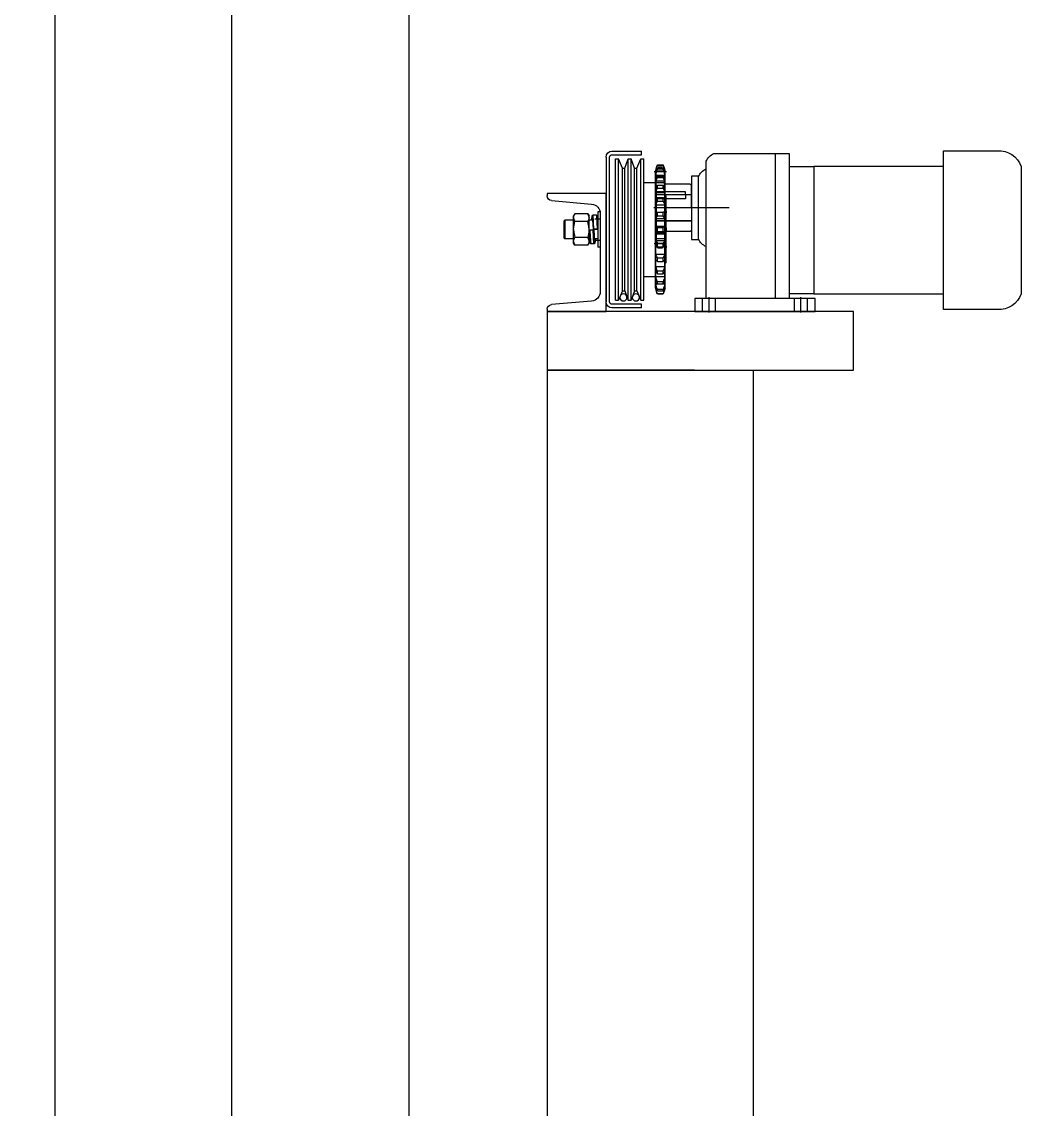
# Model space of a CAD drawing. Header units: millimetres. Extents: x 0 to 356400, y 0 to 68257.
# Drawn here: x 334010 to 334859, y 33925 to 34848 of the extents above; entities that cross this region are included whole.
import ezdxf
from ezdxf.lldxf.tags import DXFTag

# ---------------------------------------------------------------- set-up
doc = ezdxf.new("R2010")
doc.units = ezdxf.units.MM
doc.header["$LTSCALE"] = 75
doc.linetypes.add('CEN', pattern=[62, 60, -1, 0, -1])
for name, color, linetype in [('A-CEN', 1, 'CEN'), ('CL', 1, 'CENTER'), ('LMBM', 6, 'Continuous'), ('PANEL', 3, 'Continuous'), ('주단면도-1$0$A-ST-CONC', 2, 'Continuous')]:
    doc.layers.add(name, color=color, linetype=linetype)
tags = doc.linetypes.add('CENTER', pattern=[2, 1.25, -0.25, 0.25, -0.25]).pattern_tags.tags
tags[10:11] = [DXFTag(74, 4), DXFTag(75, 0), DXFTag(340, '0'), DXFTag(46, 1.0), DXFTag(50, 0.0), DXFTag(44, 0.0), DXFTag(45, 0.0)]
tags[8:9] = [DXFTag(74, 4), DXFTag(75, 0), DXFTag(340, '0'), DXFTag(46, 1.0), DXFTag(50, 0.0), DXFTag(44, 0.0), DXFTag(45, 0.0)]
tags[6:7] = [DXFTag(74, 4), DXFTag(75, 0), DXFTag(340, '0'), DXFTag(46, 1.0), DXFTag(50, 0.0), DXFTag(44, 0.0), DXFTag(45, 0.0)]
tags[4:5] = [DXFTag(74, 4), DXFTag(75, 0), DXFTag(340, '0'), DXFTag(46, 1.0), DXFTag(50, 0.0), DXFTag(44, 0.0), DXFTag(45, 0.0)]

# ---------------------------------------------------------------- blocks, each defined once
blk = doc.blocks.new('DOOR-1')
at = {"color": 6, "ltscale": 0.106156}
for p, q in [((2627.8, 3465.06), (2582.05, 3465.06)), ((2627.8, 3330.06), (2627.8, 3465.06)), ((2822.8, 3462.56), (2758.8, 3462.56)), ((2758.8, 3462.56), (2758.8, 3339.56)), ((2770.8, 3462.56), (2770.8, 3339.56)), ((2829.3, 3339.56), (2829.3, 3456.06)), ((2561.8, 3451.56), (2561.8, 3343.56)), ((2627.8, 3451.56), (2737.8, 3451.56)), ((2758.8, 3451.56), (2737.8, 3451.56)), ((2737.8, 3451.56), (2737.8, 3343.56)), ((2862.98, 3447.1), (2873.42, 3447.1)), ((2866.2, 3450.76), (2870.2, 3450.76)), ((2835.8, 3443.56), (2841.8, 3443.56)), ((2835.8, 3390.06), (2835.8, 3443.06)), ((2841.8, 3443.56), (2841.8, 3389.56)), ((2842.8, 3436.56), (2841.8, 3435.56)), ((2841.8, 3416.56), (2841.8, 3435.56)), ((2842.8, 3436.56), (2864.6, 3436.56)), ((2864.6, 3436.56), (2864.6, 3444.37)), ((2864.6, 3442.99), (2871.8, 3442.99)), ((2864.6, 3439.06), (2871.8, 3439.06)), ((2871.8, 3416.56), (2871.8, 3444.37)), ((2841.8, 3430.56), (2841.8, 3400.56)), ((2841.8, 3427.56), (2871.8, 3427.56)), ((2841.8, 3427.56), (2871.8, 3427.56)), ((2841.8, 3427.56), (2871.8, 3427.56)), ((2841.8, 3427.56), (2870.8, 3427.56)), ((2846.8, 3430.06), (2871.8, 3430.06)), ((2846.8, 3427.56), (2846.8, 3430.06)), ((2846.8, 3430.06), (2871.8, 3430.06)), ((2846.8, 3427.56), (2846.8, 3430.06)), ((2846.8, 3427.56), (2846.8, 3424.06)), ((2871.8, 3430.06), (2871.8, 3427.56)), ((2871.8, 3430.06), (2871.8, 3427.56)), ((2871.8, 3427.56), (2871.8, 3405.56)), ((2871.8, 3427.56), (2871.8, 3405.56)), ((2871.8, 3426.56), (2871.8, 3406.56)), ((2846.8, 3424.06), (2871.8, 3424.06)), ((2841.8, 3416.56), (2841.8, 3397.56)), ((2871.8, 3416.56), (2871.8, 3388.75)), ((2841.8, 3405.56), (2871.8, 3405.56)), ((2841.8, 3405.56), (2870.8, 3405.56)), ((2871.8, 3405.56), (2841.8, 3405.56)), ((2871.8, 3405.56), (2841.8, 3405.56)), ((2841.8, 3389.56), (2835.8, 3389.56)), ((2842.8, 3396.56), (2841.8, 3397.56)), ((2842.8, 3396.56), (2864.6, 3396.56)), ((2864.6, 3396.56), (2864.6, 3388.75)), ((2864.6, 3394.06), (2871.8, 3394.06)), ((2864.6, 3390.14), (2871.8, 3390.14)), ((2862.98, 3386.02), (2873.42, 3386.02)), ((2866.2, 3382.36), (2870.2, 3382.36)), ((2737.8, 3343.56), (2627.8, 3343.56)), ((2737.8, 3343.56), (2758.8, 3343.56)), ((2736.8, 3328.56), (2736.8, 3339.56)), ((2736.8, 3339.56), (2838.8, 3339.56)), ((2743.3, 3328.56), (2743.3, 3339.56)), ((2748.8, 3327.56), (2748.8, 3340.56)), ((2754.3, 3328.56), (2754.3, 3339.56)), ((2821.3, 3328.56), (2821.3, 3339.56)), ((2826.8, 3327.56), (2826.8, 3340.56)), ((2832.3, 3328.56), (2832.3, 3339.56)), ((2838.8, 3339.56), (2838.8, 3328.56)), ((2582.05, 3330.06), (2627.8, 3330.06)), ((2838.8, 3328.56), (2736.8, 3328.56))]:
    blk.add_line(p, q, dxfattribs=at)
at = {"color": 7, "ltscale": 0.106156}
blk.add_line((2898.31, 3346.13), (2895.46, 3338.13), dxfattribs=at)
at = {"color": 7, "ltscale": 0.03125}
for p, q in [((2895.46, 3338.13), (2892.96, 3338.13)), ((2906.21, 3338.13), (2903.71, 3338.13))]:
    blk.add_line(p, q, dxfattribs=at)
at = {"color": 7}
blk.add_line((2824.2, 3328.56), (2874.2, 3328.56), dxfattribs=at)
blk.add_lwpolyline([(2704.2, 3328.56), (2964.2, 3328.56), (2964.2, 3278.56), (2704.2, 3278.56)], close=True, dxfattribs=at)
for points in [[(2964.2, 790.06), (2964.2, 1875.06), (2964.2, 1875.06), (2964.2, 1880.06), (2964.2, 1880.06), (2964.2, 1945.06), (3410.23, 1945.06), (3410.23, -734.94), (2789.2, -734.94), (2789.2, 3278.56)], [(2839.2, 3278.56), (2964.2, 3278.56), (2964.2, 1945.06)]]:
    blk.add_lwpolyline(points, dxfattribs=at)
at = {"color": 6, "ltscale": 0.106156}
for centre, radius, start, end in [((2580.91, 3444.85), 20.25, 86.75388, 160.62626), ((2817.46, 3450.71), 13, 24.29519, 65.70481), ((2823.96, 3437.71), 13, 24.29519, 65.70481), ((2885.67, 3442.49), 21.15, 156.98296, 174.90236), ((2850.74, 3442.49), 21.15, 5.09764, 23.01704), ((2823.96, 3395.41), 13, 294.29519, 335.70481), ((2885.67, 3390.63), 21.15, 185.09764, 203.01704), ((2850.74, 3390.63), 21.15, 336.98296, 354.90236), ((2580.91, 3350.28), 20.25, 199.37374, 273.24612)]:
    blk.add_arc(centre, radius, start, end, dxfattribs=at)
at = {"layer": 'CL', "ltscale": 0.5}
blk.add_line((2809.8, 3416.56), (2873.8, 3416.56), dxfattribs=at)
at = {"layer": 'LMBM', "color": 2}
for p, q in [((2909.21, 3464.63), (2884.21, 3464.63)), ((2884.21, 3461.63), (2884.21, 3464.63)), ((2882.21, 3450.79), (2882.21, 3458.13)), ((2884.71, 3458.13), (2882.21, 3458.13)), ((2909.21, 3461.63), (2884.21, 3461.63)), ((2884.71, 3450.79), (2884.71, 3458.13)), ((2888.11, 3450.13), (2884.71, 3458.13)), ((2890.11, 3450.13), (2892.96, 3458.13)), ((2892.96, 3450.79), (2892.96, 3458.13)), ((2895.46, 3458.13), (2892.96, 3458.13)), ((2895.46, 3450.79), (2895.46, 3458.13)), ((2898.31, 3450.13), (2895.46, 3458.13)), ((2900.31, 3450.13), (2903.71, 3458.13)), ((2903.71, 3450.79), (2903.71, 3458.13)), ((2906.21, 3458.13), (2903.71, 3458.13)), ((2906.21, 3450.79), (2906.21, 3458.13)), ((2911.21, 3336.63), (2911.21, 3459.63)), ((2914.21, 3459.63), (2914.21, 3336.63)), ((2864.2, 3448.04), (2864.33, 3448.44)), ((2864.2, 3448.04), (2864.33, 3448.44)), ((2864.2, 3447.33), (2864.2, 3448.04)), ((2864.2, 3447.33), (2864.33, 3447.76)), ((2864.2, 3445.84), (2864.2, 3447.33)), ((2864.2, 3445.84), (2864.33, 3446.19)), ((2864.2, 3443.77), (2864.2, 3445.84)), ((2864.21, 3448.04), (2864.33, 3448.44)), ((2864.21, 3448.04), (2864.33, 3448.44)), ((2864.21, 3447.33), (2864.21, 3448.04)), ((2864.21, 3447.33), (2864.33, 3447.76)), ((2864.21, 3445.84), (2864.21, 3447.33)), ((2864.21, 3445.84), (2864.33, 3446.19)), ((2864.21, 3443.77), (2864.21, 3445.84)), ((2864.87, 3447.76), (2864.33, 3447.76)), ((2864.88, 3447.76), (2864.33, 3447.76)), ((2865.7, 3452.5), (2865.7, 3452.91)), ((2870.7, 3452.91), (2865.7, 3452.91)), ((2870.7, 3452.91), (2865.7, 3452.91)), ((2870.7, 3452.5), (2865.7, 3452.5)), ((2865.7, 3448.93), (2865.7, 3450.15)), ((2870.7, 3450.15), (2865.7, 3450.15)), ((2870.7, 3448.93), (2865.7, 3448.93)), ((2870.71, 3452.91), (2865.71, 3452.91)), ((2870.71, 3452.91), (2865.71, 3452.91)), ((2865.71, 3452.5), (2865.71, 3452.91)), ((2870.71, 3452.5), (2865.71, 3452.5)), ((2870.71, 3450.15), (2865.71, 3450.15)), ((2865.71, 3448.93), (2865.71, 3450.15)), ((2870.71, 3448.93), (2865.71, 3448.93)), ((2870.7, 3452.5), (2870.7, 3452.91)), ((2870.7, 3448.93), (2870.7, 3450.15)), ((2870.71, 3452.5), (2870.71, 3452.91)), ((2870.71, 3448.93), (2870.71, 3450.15)), ((2872.09, 3447.76), (2871.54, 3447.76)), ((2872.08, 3347.83), (2872.08, 3448.44)), ((2872.21, 3448.04), (2872.09, 3448.44)), ((2872.21, 3447.33), (2872.09, 3447.76)), ((2872.21, 3445.84), (2872.09, 3446.19)), ((2872.21, 3447.33), (2872.21, 3448.04)), ((2872.21, 3445.84), (2872.21, 3447.33)), ((2872.21, 3443.77), (2872.21, 3445.84)), ((2882.21, 3338.13), (2882.21, 3450.79)), ((2884.71, 3338.13), (2884.71, 3450.79)), ((2888.11, 3443.77), (2888.11, 3450.13)), ((2890.11, 3450.13), (2888.11, 3450.13)), ((2890.11, 3443.77), (2890.11, 3450.13)), ((2892.96, 3338.13), (2892.96, 3450.79)), ((2895.46, 3338.13), (2895.46, 3450.79)), ((2898.31, 3443.77), (2898.31, 3450.13)), ((2900.31, 3450.13), (2898.31, 3450.13)), ((2900.31, 3443.77), (2900.31, 3450.13)), ((2903.71, 3338.13), (2903.71, 3450.79)), ((2906.21, 3338.13), (2906.21, 3450.79)), ((2864.2, 3443.77), (2864.33, 3444.2)), ((2864.2, 3440.87), (2864.2, 3443.77)), ((2864.2, 3437.55), (2864.2, 3440.87)), ((2864.2, 3433.42), (2864.2, 3437.55)), ((2864.21, 3443.77), (2864.33, 3444.2)), ((2864.21, 3440.87), (2864.21, 3443.77)), ((2864.21, 3437.55), (2864.21, 3440.87)), ((2864.21, 3433.42), (2864.21, 3437.55)), ((2865.64, 3444.2), (2864.33, 3444.2)), ((2865.64, 3444.2), (2864.33, 3444.2)), ((2872.09, 3437.97), (2864.33, 3437.97)), ((2872.08, 3437.97), (2864.33, 3437.97)), ((2864.33, 3433.61), (2865.71, 3435.88)), ((2864.33, 3433.61), (2865.7, 3435.88)), ((2865.7, 3442.4), (2865.7, 3444.35)), ((2870.7, 3444.35), (2865.7, 3444.35)), ((2870.7, 3442.4), (2865.7, 3442.4)), ((2865.7, 3433.3), (2865.7, 3435.88)), ((2870.7, 3435.88), (2865.7, 3435.88)), ((2870.71, 3444.35), (2865.71, 3444.35)), ((2865.71, 3442.4), (2865.71, 3444.35)), ((2870.71, 3442.4), (2865.71, 3442.4)), ((2865.71, 3433.3), (2865.71, 3435.88)), ((2870.71, 3435.88), (2865.71, 3435.88)), ((2870.7, 3442.4), (2870.7, 3444.35)), ((2870.7, 3433.3), (2870.7, 3435.88)), ((2872.08, 3433.61), (2870.7, 3435.88)), ((2870.71, 3442.4), (2870.71, 3444.35)), ((2872.09, 3433.61), (2870.71, 3435.88)), ((2870.71, 3433.3), (2870.71, 3435.88)), ((2872.08, 3444.2), (2870.77, 3444.2)), ((2872.09, 3444.2), (2870.77, 3444.2)), ((2872.21, 3443.77), (2872.09, 3444.2)), ((2872.21, 3440.87), (2872.21, 3443.77)), ((2872.21, 3437.55), (2872.21, 3440.87)), ((2882.21, 3438.13), (2872.21, 3438.13)), ((2872.21, 3433.42), (2872.21, 3437.55)), ((2888.11, 3346.13), (2888.11, 3443.77)), ((2890.11, 3346.13), (2890.11, 3443.77)), ((2898.31, 3346.13), (2898.31, 3443.77)), ((2900.31, 3346.13), (2900.31, 3443.77)), ((2863.2, 3426.13), (2864.2, 3427.02)), ((2863.21, 3426.13), (2864.21, 3427.02)), ((2864.2, 3429.05), (2864.2, 3433.42)), ((2864.2, 3423.92), (2864.2, 3429.05)), ((2864.21, 3429.05), (2864.21, 3433.42)), ((2864.21, 3423.92), (2864.21, 3429.05)), ((2872.09, 3429.42), (2864.33, 3429.42)), ((2872.08, 3429.42), (2864.33, 3429.42)), ((2870.7, 3433.3), (2865.7, 3433.3)), ((2870.71, 3433.3), (2865.71, 3433.3)), ((2872.21, 3429.05), (2872.21, 3433.42)), ((2872.21, 3423.92), (2872.21, 3429.05)), ((2863.2, 3422.71), (2863.2, 3426.13)), ((2863.2, 3370.13), (2863.2, 3422.71)), ((2863.21, 3422.71), (2863.21, 3426.13)), ((2863.21, 3370.13), (2863.21, 3422.71)), ((2864.2, 3418.74), (2864.2, 3423.92)), ((2864.2, 3412.92), (2864.2, 3418.74)), ((2864.21, 3418.74), (2864.21, 3423.92)), ((2864.21, 3412.92), (2864.21, 3418.74)), ((2864.33, 3424), (2865.71, 3425.21)), ((2864.33, 3424), (2865.7, 3425.21)), ((2872.08, 3419.05), (2864.33, 3419.05)), ((2872.09, 3419.05), (2864.33, 3419.05)), ((2865.7, 3422.16), (2865.7, 3425.21)), ((2870.7, 3425.21), (2865.7, 3425.21)), ((2870.7, 3422.16), (2865.7, 3422.16)), ((2865.71, 3422.16), (2865.71, 3425.21)), ((2870.71, 3425.21), (2865.71, 3425.21)), ((2870.71, 3422.16), (2865.71, 3422.16)), ((2872.08, 3424), (2870.7, 3425.21)), ((2870.7, 3422.16), (2870.7, 3425.21)), ((2872.09, 3424), (2870.71, 3425.21)), ((2870.71, 3422.16), (2870.71, 3425.21)), ((2872.21, 3418.74), (2872.21, 3423.92)), ((2872.21, 3412.92), (2872.21, 3418.74)), ((2863.2, 3413.47), (2863.2, 3413.67)), ((2863.2, 3413.47), (2863.2, 3412.28)), ((2863.2, 3411.74), (2863.2, 3412.28)), ((2863.2, 3400.16), (2863.2, 3411.74)), ((2863.21, 3413.47), (2863.21, 3413.67)), ((2863.21, 3413.47), (2863.21, 3412.28)), ((2863.21, 3411.74), (2863.21, 3412.28)), ((2863.21, 3400.16), (2863.21, 3411.74)), ((2864.2, 3407.24), (2864.2, 3412.92)), ((2864.21, 3407.24), (2864.21, 3412.92)), ((2864.31, 3412.9), (2864.33, 3412.9)), ((2864.32, 3412.9), (2864.33, 3412.9)), ((2864.33, 3412.9), (2865.7, 3412.96)), ((2864.33, 3412.9), (2865.71, 3412.96)), ((2864.33, 3407.46), (2865.7, 3409.62)), ((2864.33, 3407.46), (2865.71, 3409.62)), ((2865.7, 3409.62), (2865.7, 3412.96)), ((2870.7, 3412.96), (2865.7, 3412.96)), ((2870.7, 3409.62), (2865.7, 3409.62)), ((2870.71, 3412.96), (2865.71, 3412.96)), ((2865.71, 3409.62), (2865.71, 3412.96)), ((2870.71, 3409.62), (2865.71, 3409.62)), ((2870.7, 3409.62), (2870.7, 3412.96)), ((2872.08, 3412.9), (2870.7, 3412.96)), ((2872.08, 3407.46), (2870.7, 3409.62)), ((2870.71, 3409.62), (2870.71, 3412.96)), ((2872.09, 3412.9), (2870.71, 3412.96)), ((2872.09, 3407.46), (2870.71, 3409.62)), ((2872.1, 3412.9), (2872.09, 3412.9)), ((2872.21, 3407.24), (2872.21, 3412.92)), ((2919.21, 3413.13), (2921.21, 3413.13)), ((2921.21, 3413.13), (2921.21, 3398.13)), ((2922.57, 3410.23), (2922.55, 3410.23)), ((2922.55, 3410.23), (2922.55, 3410.23)), ((2922.57, 3410.23), (2925.37, 3410.24)), ((2922.57, 3410.23), (2922.57, 3410.23)), ((2925.37, 3410.24), (2925.37, 3410.23)), ((2929.73, 3411.53), (2928.69, 3409.74)), ((2928.69, 3408.18), (2928.69, 3409.74)), ((2928.69, 3398.13), (2928.69, 3408.18)), ((2929.73, 3411.53), (2940.76, 3411.53)), ((2940.76, 3411.53), (2941.79, 3409.74)), ((2941.79, 3408.18), (2941.79, 3409.74)), ((2941.79, 3398.13), (2941.79, 3408.18)), ((2863.2, 3399.41), (2863.2, 3400.16)), ((2863.2, 3399.41), (2863.2, 3397.02)), ((2863.21, 3399.41), (2863.21, 3400.16)), ((2863.21, 3399.41), (2863.21, 3397.02)), ((2864.2, 3401.06), (2864.2, 3407.24)), ((2864.2, 3395.21), (2864.2, 3401.06)), ((2864.21, 3401.06), (2864.21, 3407.24)), ((2864.21, 3395.21), (2864.21, 3401.06)), ((2872.08, 3407.46), (2864.33, 3407.46)), ((2872.09, 3407.46), (2864.33, 3407.46)), ((2872.09, 3400.93), (2864.33, 3400.93)), ((2864.33, 3400.93), (2865.71, 3399.86)), ((2872.08, 3400.93), (2864.33, 3400.93)), ((2864.33, 3400.93), (2865.7, 3399.86)), ((2865.7, 3396.41), (2865.7, 3399.86)), ((2870.7, 3399.86), (2865.7, 3399.86)), ((2870.71, 3399.86), (2865.71, 3399.86)), ((2865.71, 3396.41), (2865.71, 3399.86)), ((2872.08, 3400.93), (2870.7, 3399.86)), ((2870.7, 3396.41), (2870.7, 3399.86)), ((2872.09, 3400.93), (2870.71, 3399.86)), ((2870.71, 3396.41), (2870.71, 3399.86)), ((2872.21, 3401.06), (2872.21, 3407.24)), ((2872.21, 3395.21), (2872.21, 3401.06)), ((2923.69, 3407.13), (2919.21, 3407.13)), ((2921.21, 3406.13), (2921.62, 3406.13)), ((2925.66, 3406.13), (2928.69, 3406.13)), ((2929.73, 3404.83), (2940.76, 3404.83)), ((2941.79, 3406.13), (2949.19, 3406.13)), ((2950.19, 3405.13), (2949.19, 3406.13)), ((2949.19, 3406.13), (2949.19, 3391.11)), ((2950.19, 3405.13), (2950.19, 3391.99)), ((2863.2, 3396.27), (2863.2, 3397.02)), ((2863.2, 3384.63), (2863.2, 3396.27)), ((2863.21, 3396.27), (2863.21, 3397.02)), ((2863.21, 3384.63), (2863.21, 3396.27)), ((2864.2, 3389.03), (2864.2, 3395.21)), ((2864.21, 3389.03), (2864.21, 3395.21)), ((2864.33, 3395.34), (2865.71, 3396.41)), ((2864.33, 3395.34), (2865.7, 3396.41)), ((2872.08, 3395.34), (2864.33, 3395.34)), ((2872.09, 3395.34), (2864.33, 3395.34)), ((2870.7, 3396.41), (2865.7, 3396.41)), ((2870.71, 3396.41), (2865.71, 3396.41)), ((2872.08, 3395.34), (2870.7, 3396.41)), ((2872.09, 3395.34), (2870.71, 3396.41)), ((2872.21, 3389.03), (2872.21, 3395.21)), ((2921.21, 3398.36), (2921.21, 3398.44)), ((2921.21, 3398.13), (2921.21, 3383.13)), ((2921.21, 3390.13), (2924.04, 3390.13)), ((2921.71, 3398.43), (2924.51, 3398.3)), ((2924.5, 3398.13), (2921.71, 3398.32)), ((2924.68, 3397.91), (2924.68, 3397.83)), ((2925, 3398.12), (2925, 3398.26)), ((2927.84, 3397.71), (2925.18, 3397.89)), ((2925.18, 3397.8), (2927.98, 3397.67)), ((2928.47, 3397.66), (2927.85, 3397.71)), ((2928.08, 3390.13), (2928.69, 3390.13)), ((2928.47, 3397.66), (2928.48, 3397.65)), ((2928.69, 3388.08), (2928.69, 3398.13)), ((2929.73, 3391.43), (2940.76, 3391.43)), ((2941.79, 3388.08), (2941.79, 3398.13)), ((2941.79, 3390.13), (2949.19, 3390.13)), ((2950.19, 3391.13), (2949.19, 3390.13)), ((2949.19, 3391.11), (2949.19, 3390.13)), ((2950.19, 3391.99), (2950.19, 3391.13)), ((2863.2, 3384.08), (2863.2, 3384.63)), ((2863.2, 3384.08), (2863.2, 3382.87)), ((2863.2, 3382.67), (2863.2, 3382.87)), ((2863.2, 3382.67), (2863.2, 3382.6)), ((2863.21, 3384.08), (2863.21, 3384.63)), ((2863.21, 3384.08), (2863.21, 3382.87)), ((2863.21, 3382.67), (2863.21, 3382.87)), ((2863.21, 3382.67), (2863.21, 3382.6)), ((2864.2, 3383.35), (2864.2, 3389.03)), ((2864.2, 3377.53), (2864.2, 3383.35)), ((2864.21, 3383.35), (2864.21, 3389.03)), ((2864.21, 3377.53), (2864.21, 3383.35)), ((2864.31, 3383.37), (2864.33, 3383.37)), ((2864.32, 3383.37), (2864.33, 3383.37)), ((2872.08, 3388.81), (2864.33, 3388.81)), ((2864.33, 3388.81), (2865.7, 3386.65)), ((2872.09, 3388.81), (2864.33, 3388.81)), ((2864.33, 3388.81), (2865.71, 3386.65)), ((2864.33, 3383.37), (2865.7, 3383.31)), ((2864.33, 3383.37), (2865.71, 3383.31)), ((2865.7, 3383.31), (2865.7, 3386.65)), ((2870.7, 3386.65), (2865.7, 3386.65)), ((2870.7, 3383.31), (2865.7, 3383.31)), ((2870.71, 3386.65), (2865.71, 3386.65)), ((2865.71, 3383.31), (2865.71, 3386.65)), ((2870.71, 3383.31), (2865.71, 3383.31)), ((2872.08, 3388.81), (2870.7, 3386.65)), ((2870.7, 3383.31), (2870.7, 3386.65)), ((2872.08, 3383.37), (2870.7, 3383.31)), ((2872.09, 3388.81), (2870.71, 3386.65)), ((2870.71, 3383.31), (2870.71, 3386.65)), ((2872.09, 3383.37), (2870.71, 3383.31)), ((2872.1, 3383.37), (2872.09, 3383.37)), ((2872.21, 3383.35), (2872.21, 3389.03)), ((2872.21, 3377.53), (2872.21, 3383.35)), ((2923.69, 3389.13), (2919.21, 3389.13)), ((2919.21, 3383.13), (2921.21, 3383.13)), ((2924.32, 3386.03), (2924.3, 3386.04)), ((2924.3, 3386.04), (2924.3, 3386.04)), ((2924.32, 3386.03), (2927.12, 3386.03)), ((2928.69, 3386.53), (2928.69, 3388.08)), ((2929.73, 3384.73), (2928.69, 3386.53)), ((2929.73, 3384.73), (2940.76, 3384.73)), ((2940.76, 3384.73), (2941.79, 3386.53)), ((2941.79, 3386.53), (2941.79, 3388.08)), ((2864.2, 3372.35), (2864.2, 3377.53)), ((2864.2, 3367.22), (2864.2, 3372.38)), ((2864.21, 3372.35), (2864.21, 3377.53)), ((2864.21, 3367.22), (2864.21, 3372.38)), ((2872.08, 3377.22), (2864.33, 3377.22)), ((2872.09, 3377.22), (2864.33, 3377.22)), ((2864.33, 3372.27), (2865.7, 3371.06)), ((2864.33, 3372.27), (2865.71, 3371.06)), ((2865.7, 3371.06), (2865.7, 3374.11)), ((2870.7, 3374.11), (2865.7, 3374.11)), ((2870.7, 3371.06), (2865.7, 3371.06)), ((2870.71, 3374.11), (2865.71, 3374.11)), ((2865.71, 3371.06), (2865.71, 3374.11)), ((2870.71, 3371.06), (2865.71, 3371.06)), ((2870.7, 3371.06), (2870.7, 3374.11)), ((2872.08, 3372.27), (2870.7, 3371.06)), ((2870.71, 3371.06), (2870.71, 3374.11)), ((2872.09, 3372.27), (2870.71, 3371.06)), ((2872.21, 3372.35), (2872.21, 3377.53)), ((2872.21, 3367.22), (2872.21, 3372.35)), ((2863.2, 3370.13), (2864.2, 3369.25)), ((2863.21, 3370.13), (2864.21, 3369.25)), ((2864.2, 3362.85), (2864.2, 3367.22)), ((2864.2, 3358.72), (2864.2, 3363)), ((2864.21, 3362.85), (2864.21, 3367.22)), ((2864.21, 3358.72), (2864.21, 3363)), ((2872.08, 3366.85), (2864.33, 3366.85)), ((2872.09, 3366.85), (2864.33, 3366.85)), ((2864.33, 3362.66), (2865.7, 3360.39)), ((2864.33, 3362.66), (2865.71, 3360.39)), ((2865.7, 3360.39), (2865.7, 3362.97)), ((2870.7, 3362.97), (2865.7, 3362.97)), ((2870.71, 3362.97), (2865.71, 3362.97)), ((2865.71, 3360.39), (2865.71, 3362.97)), ((2870.7, 3360.39), (2870.7, 3362.97)), ((2872.08, 3362.66), (2870.7, 3360.39)), ((2870.71, 3360.39), (2870.71, 3362.97)), ((2872.09, 3362.66), (2870.71, 3360.39)), ((2872.21, 3362.85), (2872.21, 3367.22)), ((2872.21, 3358.72), (2872.21, 3362.85)), ((2864.2, 3355.4), (2864.2, 3358.72)), ((2864.2, 3352.5), (2864.2, 3355.63)), ((2864.2, 3350.43), (2864.2, 3352.5)), ((2864.2, 3352.5), (2864.33, 3352.07)), ((2864.21, 3355.4), (2864.21, 3358.72)), ((2864.21, 3352.5), (2864.21, 3355.63)), ((2864.21, 3350.43), (2864.21, 3352.5)), ((2864.21, 3352.5), (2864.33, 3352.07)), ((2872.08, 3358.3), (2864.33, 3358.3)), ((2872.09, 3358.3), (2864.33, 3358.3)), ((2870.7, 3360.39), (2865.7, 3360.39)), ((2865.7, 3351.92), (2865.7, 3353.87)), ((2870.7, 3353.87), (2865.7, 3353.87)), ((2870.71, 3360.39), (2865.71, 3360.39)), ((2870.71, 3353.87), (2865.71, 3353.87)), ((2865.71, 3351.92), (2865.71, 3353.87)), ((2870.7, 3351.92), (2870.7, 3353.87)), ((2870.71, 3351.92), (2870.71, 3353.87)), ((2872.21, 3352.5), (2872.09, 3352.07)), ((2872.21, 3355.4), (2872.21, 3358.72)), ((2882.21, 3358.13), (2872.21, 3358.13)), ((2872.21, 3352.5), (2872.21, 3355.4)), ((2872.21, 3350.43), (2872.21, 3352.5)), ((2864.2, 3348.94), (2864.2, 3350.59)), ((2864.2, 3350.43), (2864.33, 3350.08)), ((2864.2, 3348.23), (2864.2, 3348.94)), ((2864.2, 3348.94), (2864.33, 3348.51)), ((2864.2, 3348.23), (2864.33, 3347.83)), ((2864.2, 3348.23), (2864.33, 3347.83)), ((2864.21, 3348.94), (2864.21, 3350.59)), ((2864.21, 3350.43), (2864.33, 3350.08)), ((2864.21, 3348.23), (2864.21, 3348.94)), ((2864.21, 3348.94), (2864.33, 3348.51)), ((2864.21, 3348.23), (2864.33, 3347.83)), ((2864.21, 3348.23), (2864.33, 3347.83)), ((2865.64, 3352.07), (2864.33, 3352.07)), ((2865.64, 3352.07), (2864.33, 3352.07)), ((2864.87, 3348.51), (2864.33, 3348.51)), ((2864.88, 3348.51), (2864.33, 3348.51)), ((2870.7, 3351.92), (2865.7, 3351.92)), ((2865.7, 3346.12), (2865.7, 3347.34)), ((2870.7, 3347.34), (2865.7, 3347.34)), ((2870.7, 3346.12), (2865.7, 3346.12)), ((2865.7, 3343.36), (2865.7, 3343.77)), ((2870.7, 3343.77), (2865.7, 3343.77)), ((2870.7, 3343.36), (2865.7, 3343.36)), ((2870.71, 3351.92), (2865.71, 3351.92)), ((2870.71, 3347.34), (2865.71, 3347.34)), ((2865.71, 3346.12), (2865.71, 3347.34)), ((2870.71, 3346.12), (2865.71, 3346.12)), ((2870.71, 3343.77), (2865.71, 3343.77)), ((2865.71, 3343.36), (2865.71, 3343.77)), ((2870.71, 3343.36), (2865.71, 3343.36)), ((2870.7, 3346.12), (2870.7, 3347.34)), ((2870.7, 3343.36), (2870.7, 3343.77)), ((2870.71, 3346.12), (2870.71, 3347.34)), ((2870.71, 3343.36), (2870.71, 3343.77)), ((2872.08, 3352.07), (2870.77, 3352.07)), ((2872.09, 3352.07), (2870.77, 3352.07)), ((2872.09, 3348.51), (2871.54, 3348.51)), ((2872.21, 3350.43), (2872.09, 3350.08)), ((2872.21, 3348.94), (2872.09, 3348.51)), ((2872.21, 3348.23), (2872.09, 3347.83)), ((2872.21, 3348.94), (2872.21, 3350.43)), ((2872.21, 3348.23), (2872.21, 3348.94)), ((2888.11, 3346.13), (2884.71, 3338.13)), ((2890.11, 3346.13), (2888.11, 3346.13)), ((2890.11, 3346.13), (2892.96, 3338.13)), ((2900.31, 3346.13), (2898.31, 3346.13)), ((2900.31, 3346.13), (2903.71, 3338.13)), ((2884.71, 3338.13), (2882.21, 3338.13)), ((2884.21, 3334.63), (2909.21, 3334.63)), ((2884.21, 3331.63), (2884.21, 3334.63)), ((2884.21, 3331.63), (2909.21, 3331.63))]:
    blk.add_line(p, q, dxfattribs=at)
for points in [[(2921.21, 3398.44), (2921.51, 3404.44), (2921.71, 3407.44), (2921.86, 3408.93), (2921.96, 3409.58), (2922.03, 3409.82), (2922.16, 3410.05), (2922.3, 3410.16), (2922.55, 3410.23)], [(2922.57, 3410.23), (2922.56, 3410.23), (2922.53, 3410.21), (2922.51, 3410.17), (2922.47, 3410.03), (2922.4, 3409.68), (2922.27, 3408.54), (2922.09, 3406.04), (2921.98, 3404.03), (2921.71, 3398.43)], [(2924.51, 3398.3), (2924.8, 3404.38), (2924.91, 3406.3), (2925.09, 3408.67), (2925.2, 3409.63), (2925.25, 3409.95), (2925.31, 3410.16), (2925.34, 3410.21), (2925.36, 3410.23), (2925.36, 3410.23)], [(2925, 3398.26), (2925.31, 3404.31), (2925.43, 3406.22), (2925.62, 3408.51), (2925.72, 3409.31), (2925.78, 3409.56), (2925.83, 3409.7), (2925.85, 3409.73), (2925.86, 3409.73)], [(2926.33, 3406.13), (2926.16, 3408.29), (2926.04, 3409.25), (2925.94, 3409.73), (2925.85, 3409.94), (2925.78, 3410.04), (2925.64, 3410.16), (2925.37, 3410.24)], [(2926.32, 3406.13), (2926.19, 3407.96), (2926.11, 3408.68), (2926, 3409.44), (2925.94, 3409.65), (2925.91, 3409.71), (2925.89, 3409.73), (2925.88, 3409.74), (2925.87, 3409.74)], [(2928.69, 3408.18), (2928.72, 3408.65), (2928.78, 3409.11), (2928.89, 3409.58), (2929.03, 3410.06), (2929.34, 3410.79), (2929.73, 3411.53)], [(2928.69, 3408.18), (2928.72, 3407.72), (2928.78, 3407.26), (2928.89, 3406.79), (2929.03, 3406.31), (2929.34, 3405.58), (2929.73, 3404.83)], [(2941.79, 3408.18), (2941.77, 3408.65), (2941.71, 3409.11), (2941.6, 3409.58), (2941.45, 3410.06), (2941.15, 3410.79), (2940.76, 3411.53)], [(2941.79, 3408.18), (2941.77, 3407.72), (2941.71, 3407.26), (2941.6, 3406.79), (2941.45, 3406.31), (2941.15, 3405.58), (2940.76, 3404.83)], [(2925.86, 3406.83), (2925.85, 3406.83), (2925.83, 3406.8), (2925.76, 3406.63), (2925.69, 3406.33), (2925.55, 3405.38), (2925.36, 3403.33), (2925.24, 3401.69), (2925, 3398.12)], [(2925, 3398.12), (2925.32, 3402.88), (2925.52, 3405.1), (2925.64, 3406.05), (2925.75, 3406.54)], [(2926.1, 3406.13), (2926, 3406.62), (2925.95, 3406.76), (2925.91, 3406.82), (2925.9, 3406.83), (2925.87, 3406.84), (2925.86, 3406.83)], [(2928.69, 3398.13), (2928.71, 3399.04), (2928.78, 3399.96), (2928.88, 3400.91), (2929.03, 3401.88), (2929.34, 3403.34), (2929.73, 3404.83)], [(2941.79, 3398.13), (2941.77, 3399.04), (2941.71, 3399.96), (2941.6, 3400.91), (2941.45, 3401.88), (2941.15, 3403.34), (2940.76, 3404.83)], [(2921.71, 3398.43), (2921.26, 3398.44), (2921.21, 3398.44), (2921.21, 3398.44), (2921.21, 3398.44)], [(2921.21, 3398.36), (2921.21, 3398.36), (2921.22, 3398.36), (2921.27, 3398.35), (2921.71, 3398.32)], [(2923.82, 3386.53), (2923.81, 3386.54), (2923.79, 3386.55), (2923.77, 3386.58), (2923.73, 3386.69), (2923.67, 3386.96), (2923.55, 3387.84), (2923.37, 3390.13)], [(2923.37, 3390.13), (2923.54, 3387.96), (2923.66, 3386.99), (2923.74, 3386.6), (2923.84, 3386.33), (2923.91, 3386.23), (2924.05, 3386.11), (2924.3, 3386.04)], [(2923.82, 3389.44), (2923.79, 3389.44), (2923.78, 3389.46), (2923.74, 3389.52), (2923.69, 3389.66), (2923.59, 3390.13)], [(2923.82, 3386.53), (2923.83, 3386.54), (2923.84, 3386.55), (2923.86, 3386.56), (2923.89, 3386.62), (2923.93, 3386.78), (2924.02, 3387.31), (2924.17, 3388.79), (2924.27, 3390.07), (2924.44, 3393.08), (2924.68, 3397.83)], [(2924.1, 3390.52), (2923.98, 3389.81), (2923.92, 3389.59), (2923.86, 3389.46), (2923.83, 3389.44), (2923.82, 3389.44)], [(2923.94, 3389.73), (2924.09, 3390.48), (2924.1, 3390.57)], [(2924.1, 3390.57), (2924.26, 3392.07), (2924.52, 3395.41), (2924.68, 3397.91)], [(2924.68, 3397.91), (2924.37, 3393.41), (2924.21, 3391.52), (2924.1, 3390.52)], [(2924.32, 3386.03), (2924.33, 3386.04), (2924.35, 3386.05), (2924.37, 3386.09), (2924.42, 3386.21), (2924.48, 3386.52), (2924.6, 3387.53), (2924.78, 3389.93), (2924.89, 3391.88), (2925.18, 3397.8)], [(2925, 3398.12), (2925, 3398.12), (2925, 3398.12), (2925, 3398.12), (2924.99, 3398.11), (2924.83, 3398.11), (2924.5, 3398.13)], [(2924.51, 3398.3), (2924.95, 3398.27), (2925, 3398.26), (2925, 3398.26), (2925, 3398.26), (2925, 3398.26)], [(2925.18, 3397.89), (2924.73, 3397.91), (2924.69, 3397.91), (2924.68, 3397.91), (2924.68, 3397.91)], [(2924.68, 3397.83), (2924.68, 3397.83), (2924.69, 3397.83), (2924.75, 3397.82), (2925.18, 3397.8)], [(2927.98, 3397.67), (2927.68, 3391.67), (2927.57, 3389.8), (2927.4, 3387.49), (2927.29, 3386.58), (2927.23, 3386.28), (2927.18, 3386.09), (2927.15, 3386.05), (2927.13, 3386.04), (2927.12, 3386.03)], [(2927.12, 3386.03), (2927.39, 3386.11), (2927.53, 3386.22), (2927.67, 3386.46), (2927.75, 3386.81), (2927.87, 3387.61), (2928.03, 3389.5), (2928.26, 3393.32), (2928.48, 3397.65)], [(2928.69, 3398.13), (2928.71, 3397.23), (2928.78, 3396.31), (2928.88, 3395.36), (2929.03, 3394.39), (2929.34, 3392.93), (2929.73, 3391.43)], [(2928.69, 3388.08), (2928.72, 3388.55), (2928.78, 3389.01), (2928.89, 3389.48), (2929.03, 3389.96), (2929.34, 3390.69), (2929.73, 3391.43)], [(2941.79, 3398.13), (2941.77, 3397.23), (2941.71, 3396.31), (2941.6, 3395.36), (2941.45, 3394.39), (2941.15, 3392.93), (2940.76, 3391.43)], [(2941.79, 3388.08), (2941.77, 3388.55), (2941.71, 3389.01), (2941.6, 3389.48), (2941.45, 3389.96), (2941.15, 3390.69), (2940.76, 3391.43)], [(2928.69, 3388.08), (2928.72, 3387.62), (2928.78, 3387.16), (2928.89, 3386.69), (2929.03, 3386.21), (2929.34, 3385.48), (2929.73, 3384.73)], [(2941.79, 3388.08), (2941.77, 3387.62), (2941.71, 3387.16), (2941.6, 3386.69), (2941.45, 3386.21), (2941.15, 3385.48), (2940.76, 3384.73)]]:
    blk.add_lwpolyline(points, dxfattribs=at)
for centre in [(2888.95, 3340.45), (2899.47, 3340.45)]:
    blk.add_circle(centre, 3, dxfattribs=at)
for centre, radius, start, end in [((2909.21, 3459.63), 5, 0, 90), ((2909.21, 3459.63), 2, 0, 90), ((5226.67, 2724.29), 2470.84, 162.84914, 162.95775), ((5226.67, 2724.29), 2470.84, 162.84914, 162.95775), ((5226.68, 2724.29), 2470.84, 162.84914, 162.95775), ((5226.68, 2724.29), 2470.84, 162.84914, 162.95775), ((5484.42, 2688.67), 2727.84, 163.73902, 163.84263), ((5484.42, 2688.67), 2727.84, 163.73902, 163.84263), ((4754.53, 2790.62), 2000.66, 160.75219, 160.87217), ((4754.54, 2790.62), 2000.66, 160.75219, 160.87217), ((5468.72, 2687.2), 2712.18, 163.68873, 163.79262), ((5468.72, 2687.2), 2712.18, 163.68873, 163.79262), ((509.73, 2724.29), 2470.84, 17.04225, 17.15086), ((251.99, 2688.67), 2727.84, 16.15737, 16.26098), ((981.88, 2790.62), 2000.66, 19.12784, 19.24781), ((267.69, 2687.2), 2712.18, 16.20737, 16.31126), ((509.74, 2724.29), 2470.84, 17.04225, 17.15086), ((252, 2688.67), 2727.84, 16.15737, 16.26098), ((981.88, 2790.62), 2000.66, 19.12784, 19.24781), ((267.69, 2687.2), 2712.18, 16.20737, 16.31126), ((2857.6, 3444.01), 7.31, 334.57041, 336.91845), ((2881.82, 3432.56), 18.31, 162.80824, 164.16317), ((2857.61, 3444.01), 7.31, 334.57041, 336.91845), ((2881.83, 3432.56), 18.31, 162.80824, 164.16317), ((4176.16, 2879.76), 1426.9, 156.69189, 156.83202), ((4176.16, 2879.76), 1426.9, 156.69189, 156.83202), ((5183.17, 2719.88), 2427.49, 162.68403, 162.79356), ((5183.18, 2719.88), 2427.49, 162.68403, 162.79356), ((1560.25, 2879.76), 1426.9, 23.16799, 23.30812), ((553.24, 2719.88), 2427.49, 17.20645, 17.31597), ((1560.26, 2879.76), 1426.9, 23.16799, 23.30812), ((553.24, 2719.88), 2427.49, 17.20645, 17.31597), ((2878.81, 3444.01), 7.31, 203.08155, 205.4296), ((2854.59, 3432.56), 18.31, 15.83682, 17.19176), ((2862.49, 3434.71), 2.14, 323.25005, 329.15889), ((2874.29, 3425.9), 10.56, 160.58302, 162.70247), ((2862.49, 3434.71), 2.14, 323.25005, 329.15889), ((2874.3, 3425.9), 10.56, 160.58302, 162.70247), ((4693.2, 2783.25), 1939.66, 160.41926, 160.54099), ((4693.2, 2783.25), 1939.66, 160.41926, 160.54099), ((1043.21, 2783.25), 1939.66, 19.45902, 19.58075), ((1043.22, 2783.25), 1939.66, 19.45902, 19.58075), ((2873.93, 3434.71), 2.14, 210.84111, 216.74995), ((2862.12, 3425.9), 10.56, 17.29752, 19.41697), ((2863.96, 3424.4), 0.541, 296.38706, 312.1863), ((2869.32, 3416.86), 5.45, 156.30484, 159.76538), ((2863.97, 3424.4), 0.541, 296.38706, 312.1863), ((2869.32, 3416.86), 5.45, 156.30484, 159.76538), ((4111.03, 2869.11), 1362.61, 156.05418, 156.19725), ((4111.04, 2869.11), 1362.61, 156.05418, 156.19725), ((1625.37, 2869.11), 1362.61, 23.80276, 23.94581), ((1625.38, 2869.11), 1362.61, 23.80276, 23.94581), ((2872.45, 3424.4), 0.541, 227.81371, 243.61293), ((2867.1, 3416.86), 5.45, 20.23463, 23.69517), ((2864.31, 3413.19), 0.29, 247.70375, 269.87822), ((2864.32, 3413.19), 0.29, 247.70375, 269.87822), ((2872.1, 3413.19), 0.29, 270.12178, 292.29626), ((2866.28, 3406.23), 2.31, 147.82275, 154.10707), ((2864.8, 3401.52), 0.759, 217.83248, 231.10933), ((2866.29, 3406.23), 2.31, 147.82275, 154.10707), ((2864.81, 3401.52), 0.759, 217.83248, 231.10933), ((2870.13, 3406.23), 2.31, 25.89292, 32.17725), ((2871.61, 3401.52), 0.759, 308.89067, 322.16752), ((2864.8, 3394.75), 0.759, 128.89067, 142.16752), ((2864.81, 3394.75), 0.759, 128.89067, 142.16752), ((2871.61, 3394.75), 0.759, 37.83248, 51.10933), ((2928.75, 3411.58), 13.94, 266.82139, 268.87464), ((2866.28, 3390.04), 2.31, 205.89293, 212.17725), ((2864.31, 3383.08), 0.29, 90.12178, 112.29625), ((2866.29, 3390.04), 2.31, 205.89293, 212.17725), ((2864.32, 3383.08), 0.29, 90.12178, 112.29625), ((2870.13, 3390.04), 2.31, 327.82275, 334.10708), ((2872.1, 3383.08), 0.29, 67.70374, 89.87822), ((2869.32, 3379.41), 5.45, 200.23462, 203.69516), ((2863.96, 3371.87), 0.541, 47.8137, 63.61294), ((2869.32, 3379.41), 5.45, 200.23462, 203.69516), ((2863.97, 3371.87), 0.541, 47.8137, 63.61294), ((4111.03, 3927.16), 1362.61, 203.80275, 203.94582), ((4111.04, 3927.16), 1362.61, 203.80275, 203.94582), ((1625.37, 3927.16), 1362.61, 336.05419, 336.19724), ((1625.38, 3927.16), 1362.61, 336.05419, 336.19724), ((2867.1, 3379.41), 5.45, 336.30483, 339.76537), ((2872.45, 3371.87), 0.541, 116.38707, 132.18629), ((2874.29, 3370.37), 10.56, 197.29753, 199.41698), ((2862.49, 3361.56), 2.14, 30.84111, 36.74995), ((2874.3, 3370.37), 10.56, 197.29753, 199.41698), ((2862.49, 3361.56), 2.14, 30.84111, 36.74995), ((4693.2, 4013.02), 1939.66, 199.45901, 199.58074), ((4693.2, 4013.02), 1939.66, 199.45901, 199.58074), ((1043.21, 4013.02), 1939.66, 340.41925, 340.54098), ((1043.22, 4013.02), 1939.66, 340.41925, 340.54098), ((2862.12, 3370.37), 10.56, 340.58303, 342.70248), ((2873.93, 3361.56), 2.14, 143.25005, 149.15889), ((2881.82, 3363.71), 18.31, 195.83683, 197.19176), ((2857.6, 3352.26), 7.31, 23.08155, 25.42959), ((2881.83, 3363.71), 18.31, 195.83683, 197.19176), ((2857.61, 3352.26), 7.31, 23.08155, 25.42959), ((5183.17, 4076.39), 2427.49, 197.20644, 197.31597), ((5183.18, 4076.39), 2427.49, 197.20644, 197.31597), ((4176.16, 3916.51), 1426.9, 203.16798, 203.30811), ((4176.16, 3916.51), 1426.9, 203.16798, 203.30811), ((553.24, 4076.39), 2427.49, 342.68403, 342.79355), ((1560.25, 3916.51), 1426.9, 336.69188, 336.83201), ((553.24, 4076.39), 2427.49, 342.68403, 342.79355), ((1560.26, 3916.51), 1426.9, 336.69188, 336.83201), ((2854.59, 3363.71), 18.31, 342.80824, 344.16318), ((2878.81, 3352.26), 7.31, 154.5704, 156.91845), ((5468.72, 4109.07), 2712.18, 196.20738, 196.31127), ((5468.72, 4109.07), 2712.18, 196.20738, 196.31127), ((4754.53, 4005.65), 2000.66, 199.12783, 199.24781), ((4754.54, 4005.65), 2000.66, 199.12783, 199.24781), ((5484.42, 4107.6), 2727.84, 196.15737, 196.26098), ((5484.42, 4107.6), 2727.84, 196.15737, 196.26098), ((5226.67, 4071.98), 2470.84, 197.04225, 197.15086), ((5226.67, 4071.98), 2470.84, 197.04225, 197.15086), ((5226.68, 4071.98), 2470.84, 197.04225, 197.15086), ((5226.68, 4071.98), 2470.84, 197.04225, 197.15086), ((267.69, 4109.07), 2712.18, 343.68874, 343.79263), ((981.88, 4005.65), 2000.66, 340.75219, 340.87216), ((251.99, 4107.6), 2727.84, 343.73902, 343.84263), ((509.73, 4071.98), 2470.84, 342.84914, 342.95775), ((267.69, 4109.07), 2712.18, 343.68874, 343.79263), ((981.88, 4005.65), 2000.66, 340.75219, 340.87216), ((252, 4107.6), 2727.84, 343.73902, 343.84263), ((509.74, 4071.98), 2470.84, 342.84914, 342.95775), ((2909.21, 3336.63), 2, 270, 0), ((2909.21, 3336.63), 5, 270, 0)]:
    blk.add_arc(centre, radius, start, end, dxfattribs=at)
at = {"layer": 'PANEL', "color": 0, "linetype": 'Continuous', "ltscale": 8}
for p, q in [((2914.21, 3328.56), (2914.21, 3428.56)), ((2914.21, 3428.56), (2964.21, 3428.56)), ((2964.21, 3428.56), (2964.21, 3426.7)), ((2960.56, 3422.71), (2926.51, 3419.73)), ((2919.21, 3411.76), (2919.21, 3345.36)), ((2926.51, 3337.39), (2960.56, 3334.41)), ((2964.21, 3328.56), (2914.21, 3328.56)), ((2964.21, 3330.43), (2964.21, 3328.56))]:
    blk.add_line(p, q, dxfattribs=at)
for centre, radius, start, end in [((2960.21, 3426.7), 4, 275.00255, 0.00053), ((2927.21, 3411.76), 8, 95.00255, 180.00053), ((2927.21, 3345.36), 8, 179.99947, 264.99745), ((2960.21, 3330.43), 4, 359.99947, 84.99745)]:
    blk.add_arc(centre, radius, start, end, dxfattribs=at)

msp = doc.modelspace()

# ---------------------------------------------------------------- linework, layer by layer
at = {"layer": 'A-CEN'}
msp.add_line((334188.31, 50538.64), (334188.31, 29388.64), dxfattribs=at)
at = {"layer": '주단면도-1$0$A-ST-CONC'}
for p, q in [((334338.76, 40538.64, 0), (334338.76, 33318.64, 0)), ((334038.31, 40188.64, 0), (334038.31, 33318.64, 0))]:
    msp.add_line(p, q, dxfattribs=at)

# ---------------------------------------------------------------- block references
at = {"lineweight": 25, "xscale": -1}
msp.add_blockref('DOOR-1', (337420.47, 31273.58, 0), dxfattribs=at)

doc.saveas('drawing.dxf')
